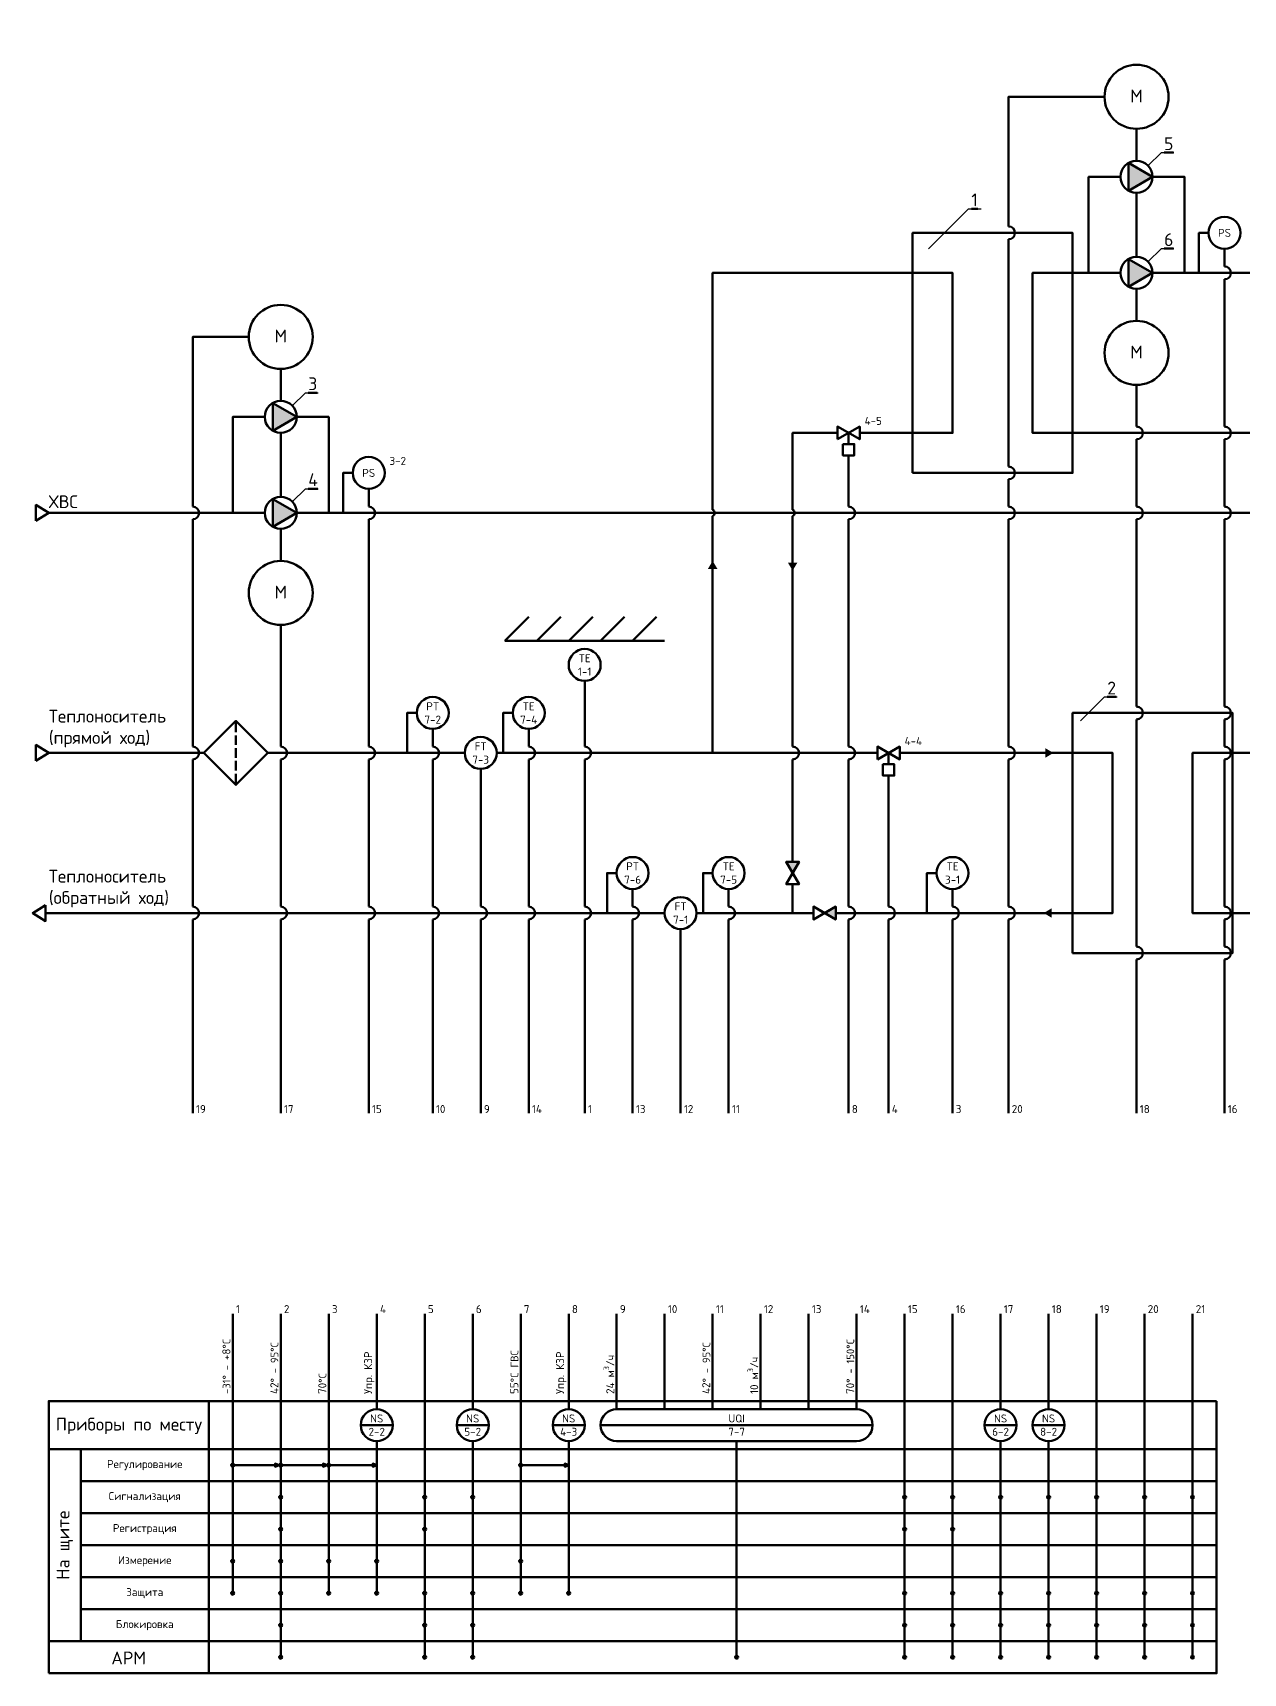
# Model space of a CAD drawing. Header units: millimetres. Extents: x -94276030 to 1204, y -525 to 4966020.
# Drawn here: x 433 to 811, y -525 to -12 of the extents above; entities that cross this region are included whole.
import ezdxf
from ezdxf import colors
from ezdxf.entities.mleader import LeaderData, LeaderLine
from ezdxf.math import Vec2, Vec3

# ---------------------------------------------------------------- set-up
doc = ezdxf.new("R2010")
doc.units = ezdxf.units.MM
doc.header["$LTSCALE"] = 15.177664
doc.linetypes.add('JIS_02_1.0', pattern=[2, 1, -1])
for name, color, linetype, lineweight in [('Main', 150, 'Continuous', 60), ('Size', 70, 'Continuous', 60), ('Text', 10, 'Continuous', 60)]:
    doc.layers.add(name, color=color, linetype=linetype, lineweight=lineweight)
pattern_1 = [(0, (25, 0), (0, 6.985), [5.08, -1.905]), (90, (25, 0), (-6.985, 4e-16), [5.08, -1.905])]

# ---------------------------------------------------------------- blocks, each defined once
blk = doc.blocks.new('_None')

msp = doc.modelspace()

# ---------------------------------------------------------------- hatches: boundary and pattern name
at = {"layer": 'Main', "true_color": 0x000000}
h = msp.add_hatch(color=18, dxfattribs=at)
h.dxf.hatch_style = 1
h.paths.add_polyline_path([(775, -61.83), (782.5, -57.5), (775, -53.17)])
h = msp.add_hatch(color=18, dxfattribs=at)
h.dxf.hatch_style = 1
h.paths.add_polyline_path([(775, -91.83), (782.5, -87.5), (775, -83.17)])
h = msp.add_hatch(color=18, dxfattribs=at)
h.dxf.hatch_style = 1
h.paths.add_polyline_path([(507.5, -136.83), (515, -132.5), (507.5, -128.17)])
h = msp.add_hatch(color=18, dxfattribs=at)
h.dxf.hatch_style = 1
h.paths.add_polyline_path([(507.5, -166.83), (515, -162.5), (507.5, -158.17)])
at = {"layer": 'Main', "true_color": 0x939598}
h = msp.add_hatch(color=252, dxfattribs=at)
h.dxf.hatch_style = 1
h.paths.add_polyline_path([(645, -177.5), (643.5, -180), (646.5, -180)])
h = msp.add_hatch(dxfattribs=at)
h.set_pattern_fill('ANGLE', color=252)
h.set_pattern_definition(pattern_1)
h.paths.add_polyline_path([(670, -177.5), (670, -180), (671.5, -180)])
h.paths.add_polyline_path([(670, -177.5), (668.5, -180), (670, -180)])
h = msp.add_hatch(dxfattribs=at)
h.set_pattern_fill('ANGLE', color=252)
h.set_pattern_definition(pattern_1)
h.paths.add_polyline_path([(670, -177.5), (670, -180), (671.5, -180)])
h.paths.add_polyline_path([(670, -177.5), (668.5, -180), (670, -180)])
h = msp.add_hatch(color=252, dxfattribs=at)
h.dxf.hatch_style = 1
h.paths.add_polyline_path([(670, -180.5), (671.5, -178), (668.5, -178)])
h = msp.add_hatch(color=252, dxfattribs=at)
h.dxf.hatch_style = 1
h.paths.add_polyline_path([(749, -236), (749, -239), (751.5, -237.5)])
at = {"layer": 'Main'}
h = msp.add_hatch(color=256, dxfattribs=at)
h.dxf.hatch_style = 1
h.paths.add_polyline_path([(680, -287.5), (683.5, -285.5), (683.5, -289.5)])
h.paths.add_polyline_path([(672, -271.5), (668, -271.5), (670, -275)])
at = {"layer": 'Main', "true_color": 0x939598}
h = msp.add_hatch(color=252, dxfattribs=at)
h.dxf.hatch_style = 1
h.paths.add_polyline_path([(751, -289), (751, -286), (748.5, -287.5)])
at = {"layer": 'Main', "true_color": 0x000000}
h = msp.add_hatch(color=18, dxfattribs=at)
h.dxf.hatch_style = 1
h.paths.add_polyline_path([(495.5, -460, 1), (494.5, -460, 1)])
h = msp.add_hatch(color=18, dxfattribs=at)
h.dxf.hatch_style = 1
h.paths.add_polyline_path([(509.5, -460), (508.25, -459.5), (508.25, -460.5)])
h = msp.add_hatch(color=18, dxfattribs=at)
h.dxf.hatch_style = 1
h.paths.add_polyline_path([(510.5, -460, 1), (509.5, -460, 1)])
h = msp.add_hatch(color=18, dxfattribs=at)
h.dxf.hatch_style = 1
h.paths.add_polyline_path([(524.5, -460), (523.25, -459.5), (523.25, -460.5)])
h = msp.add_hatch(color=18, dxfattribs=at)
h.dxf.hatch_style = 1
h.paths.add_polyline_path([(525.5, -460, 1), (524.5, -460, 1)])
h = msp.add_hatch(color=18, dxfattribs=at)
h.dxf.hatch_style = 1
h.paths.add_polyline_path([(540, -460), (538.75, -459.5), (538.75, -460.5)])
h = msp.add_hatch(color=18, dxfattribs=at)
h.dxf.hatch_style = 1
h.paths.add_polyline_path([(585.5, -460, 1), (584.5, -460, 1)])
h = msp.add_hatch(color=18, dxfattribs=at)
h.dxf.hatch_style = 1
h.paths.add_polyline_path([(600, -460), (598.75, -459.5), (598.75, -460.5)])
h = msp.add_hatch(color=18, dxfattribs=at)
h.dxf.hatch_style = 1
h.paths.add_polyline_path([(510.5, -470, 1), (509.5, -470, 1)])
h = msp.add_hatch(color=18, dxfattribs=at)
h.dxf.hatch_style = 1
h.paths.add_polyline_path([(555.5, -470, 1), (554.5, -470, 1)])
h = msp.add_hatch(color=18, dxfattribs=at)
h.dxf.hatch_style = 1
h.paths.add_polyline_path([(570.5, -470, 1), (569.5, -470, 1)])
h = msp.add_hatch(color=18, dxfattribs=at)
h.dxf.hatch_style = 1
h.paths.add_polyline_path([(705.5, -470, 1), (704.5, -470, 1)])
h = msp.add_hatch(color=18, dxfattribs=at)
h.dxf.hatch_style = 1
h.paths.add_polyline_path([(720.5, -470, 1), (719.5, -470, 1)])
h = msp.add_hatch(color=18, dxfattribs=at)
h.dxf.hatch_style = 1
h.paths.add_polyline_path([(735.5, -470, 1), (734.5, -470, 1)])
h = msp.add_hatch(color=18, dxfattribs=at)
h.dxf.hatch_style = 1
h.paths.add_polyline_path([(750.5, -470, 1), (749.5, -470, 1)])
h = msp.add_hatch(color=18, dxfattribs=at)
h.dxf.hatch_style = 1
h.paths.add_polyline_path([(765.5, -470, 1), (764.5, -470, 1)])
h = msp.add_hatch(color=18, dxfattribs=at)
h.dxf.hatch_style = 1
h.paths.add_polyline_path([(780.5, -470, 1), (779.5, -470, 1)])
h = msp.add_hatch(color=18, dxfattribs=at)
h.dxf.hatch_style = 1
h.paths.add_polyline_path([(795.5, -470, 1), (794.5, -470, 1)])
h = msp.add_hatch(color=18, dxfattribs=at)
h.dxf.hatch_style = 1
h.paths.add_polyline_path([(510.5, -480, 1), (509.5, -480, 1)])
h = msp.add_hatch(color=18, dxfattribs=at)
h.dxf.hatch_style = 1
h.paths.add_polyline_path([(555.5, -480, 1), (554.5, -480, 1)])
h = msp.add_hatch(color=18, dxfattribs=at)
h.dxf.hatch_style = 1
h.paths.add_polyline_path([(705.5, -480, 1), (704.5, -480, 1)])
h = msp.add_hatch(color=18, dxfattribs=at)
h.dxf.hatch_style = 1
h.paths.add_polyline_path([(720.5, -480, 1), (719.5, -480, 1)])
h = msp.add_hatch(color=18, dxfattribs=at)
h.dxf.hatch_style = 1
h.paths.add_polyline_path([(495.5, -490, 1), (494.5, -490, 1)])
h = msp.add_hatch(color=18, dxfattribs=at)
h.dxf.hatch_style = 1
h.paths.add_polyline_path([(510.5, -490, 1), (509.5, -490, 1)])
h = msp.add_hatch(color=18, dxfattribs=at)
h.dxf.hatch_style = 1
h.paths.add_polyline_path([(525.5, -490, 1), (524.5, -490, 1)])
h = msp.add_hatch(color=18, dxfattribs=at)
h.dxf.hatch_style = 1
h.paths.add_polyline_path([(540.5, -490, 1), (539.5, -490, 1)])
h = msp.add_hatch(color=18, dxfattribs=at)
h.dxf.hatch_style = 1
h.paths.add_polyline_path([(585.5, -490, 1), (584.5, -490, 1)])
h = msp.add_hatch(color=18, dxfattribs=at)
h.dxf.hatch_style = 1
h.paths.add_polyline_path([(495.5, -500, 1), (494.5, -500, 1)])
h = msp.add_hatch(color=18, dxfattribs=at)
h.dxf.hatch_style = 1
h.paths.add_polyline_path([(510.5, -500, 1), (509.5, -500, 1)])
h = msp.add_hatch(color=18, dxfattribs=at)
h.dxf.hatch_style = 1
h.paths.add_polyline_path([(525.5, -500, 1), (524.5, -500, 1)])
h = msp.add_hatch(color=18, dxfattribs=at)
h.dxf.hatch_style = 1
h.paths.add_polyline_path([(540.5, -500, 1), (539.5, -500, 1)])
h = msp.add_hatch(color=18, dxfattribs=at)
h.dxf.hatch_style = 1
h.paths.add_polyline_path([(555.5, -500, 1), (554.5, -500, 1)])
h = msp.add_hatch(color=18, dxfattribs=at)
h.dxf.hatch_style = 1
h.paths.add_polyline_path([(570.5, -500, 1), (569.5, -500, 1)])
h = msp.add_hatch(color=18, dxfattribs=at)
h.dxf.hatch_style = 1
h.paths.add_polyline_path([(585.5, -500, 1), (584.5, -500, 1)])
h = msp.add_hatch(color=18, dxfattribs=at)
h.dxf.hatch_style = 1
h.paths.add_polyline_path([(600.5, -500, 1), (599.5, -500, 1)])
h = msp.add_hatch(color=18, dxfattribs=at)
h.dxf.hatch_style = 1
h.paths.add_polyline_path([(705.5, -500, 1), (704.5, -500, 1)])
h = msp.add_hatch(color=18, dxfattribs=at)
h.dxf.hatch_style = 1
h.paths.add_polyline_path([(720.5, -500, 1), (719.5, -500, 1)])
h = msp.add_hatch(color=18, dxfattribs=at)
h.dxf.hatch_style = 1
h.paths.add_polyline_path([(735.5, -500, 1), (734.5, -500, 1)])
h = msp.add_hatch(color=18, dxfattribs=at)
h.dxf.hatch_style = 1
h.paths.add_polyline_path([(750.5, -500, 1), (749.5, -500, 1)])
h = msp.add_hatch(color=18, dxfattribs=at)
h.dxf.hatch_style = 1
h.paths.add_polyline_path([(765.5, -500, 1), (764.5, -500, 1)])
h = msp.add_hatch(color=18, dxfattribs=at)
h.dxf.hatch_style = 1
h.paths.add_polyline_path([(780.5, -500, 1), (779.5, -500, 1)])
h = msp.add_hatch(color=18, dxfattribs=at)
h.dxf.hatch_style = 1
h.paths.add_polyline_path([(795.5, -500, 1), (794.5, -500, 1)])
h = msp.add_hatch(color=18, dxfattribs=at)
h.dxf.hatch_style = 1
h.paths.add_polyline_path([(510.5, -510, 1), (509.5, -510, 1)])
h = msp.add_hatch(color=18, dxfattribs=at)
h.dxf.hatch_style = 1
h.paths.add_polyline_path([(555.5, -510, 1), (554.5, -510, 1)])
h = msp.add_hatch(color=18, dxfattribs=at)
h.dxf.hatch_style = 1
h.paths.add_polyline_path([(570.5, -510, 1), (569.5, -510, 1)])
h = msp.add_hatch(color=18, dxfattribs=at)
h.dxf.hatch_style = 1
h.paths.add_polyline_path([(705.5, -510, 1), (704.5, -510, 1)])
h = msp.add_hatch(color=18, dxfattribs=at)
h.dxf.hatch_style = 1
h.paths.add_polyline_path([(720.5, -510, 1), (719.5, -510, 1)])
h = msp.add_hatch(color=18, dxfattribs=at)
h.dxf.hatch_style = 1
h.paths.add_polyline_path([(735.5, -510, 1), (734.5, -510, 1)])
h = msp.add_hatch(color=18, dxfattribs=at)
h.dxf.hatch_style = 1
h.paths.add_polyline_path([(750.5, -510, 1), (749.5, -510, 1)])
h = msp.add_hatch(color=18, dxfattribs=at)
h.dxf.hatch_style = 1
h.paths.add_polyline_path([(765.5, -510, 1), (764.5, -510, 1)])
h = msp.add_hatch(color=18, dxfattribs=at)
h.dxf.hatch_style = 1
h.paths.add_polyline_path([(780.5, -510, 1), (779.5, -510, 1)])
h = msp.add_hatch(color=18, dxfattribs=at)
h.dxf.hatch_style = 1
h.paths.add_polyline_path([(795.5, -510, 1), (794.5, -510, 1)])
h = msp.add_hatch(color=18, dxfattribs=at)
h.dxf.hatch_style = 1
h.paths.add_polyline_path([(510.5, -520, 1), (509.5, -520, 1)])
h = msp.add_hatch(color=18, dxfattribs=at)
h.dxf.hatch_style = 1
h.paths.add_polyline_path([(555.5, -520, 1), (554.5, -520, 1)])
h = msp.add_hatch(color=18, dxfattribs=at)
h.dxf.hatch_style = 1
h.paths.add_polyline_path([(570.5, -520, 1), (569.5, -520, 1)])
h = msp.add_hatch(color=18, dxfattribs=at)
h.dxf.hatch_style = 1
h.paths.add_polyline_path([(653, -520, 1), (652, -520, 1)])
h = msp.add_hatch(color=18, dxfattribs=at)
h.dxf.hatch_style = 1
h.paths.add_polyline_path([(705.5, -520, 1), (704.5, -520, 1)])
h = msp.add_hatch(color=18, dxfattribs=at)
h.dxf.hatch_style = 1
h.paths.add_polyline_path([(720.5, -520, 1), (719.5, -520, 1)])
h = msp.add_hatch(color=18, dxfattribs=at)
h.dxf.hatch_style = 1
h.paths.add_polyline_path([(735.5, -520, 1), (734.5, -520, 1)])
h = msp.add_hatch(color=18, dxfattribs=at)
h.dxf.hatch_style = 1
h.paths.add_polyline_path([(750.5, -520, 1), (749.5, -520, 1)])
h = msp.add_hatch(color=18, dxfattribs=at)
h.dxf.hatch_style = 1
h.paths.add_polyline_path([(765.5, -520, 1), (764.5, -520, 1)])
h = msp.add_hatch(color=18, dxfattribs=at)
h.dxf.hatch_style = 1
h.paths.add_polyline_path([(780.5, -520, 1), (779.5, -520, 1)])
h = msp.add_hatch(color=18, dxfattribs=at)
h.dxf.hatch_style = 1
h.paths.add_polyline_path([(795.5, -520, 1), (794.5, -520, 1)])

# ---------------------------------------------------------------- linework, layer by layer
at = {"layer": 'Main'}
for p, q in [((777.5, -42.5), (777.5, -52.5)), ((777.5, -82.5), (777.5, -62.51)), ((810, -87.5), (782.5, -87.5)), ((777.5, -92.5), (777.5, -102.5)), ((510, -117.5), (510, -127.5)), ((510, -157.5), (510, -137.51)), ((542.5, -162.5), (515, -162.5)), ((1025, -162.5), (542.5, -162.5)), ((510, -167.5), (510, -177.5)), ((580, -202.5), (587.5, -195)), ((590, -202.5), (597.5, -195)), ((600, -202.5), (607.5, -195)), ((610, -202.5), (617.5, -195)), ((620, -202.5), (627.5, -195)), ((580, -202.5), (630, -202.5)), ((496, -231), (496, -227.5)), ((645, -237.5), (696.5, -237.5)), ((670, -239.5), (670, -271.5)), ((496, -244), (496, -247.5)), ((670, -278.5), (670, -287.5)), ((676.5, -287.5), (655, -287.5)), ((495, -412.75), (495, -459.5)), ((510, -452.5), (510, -412.75)), ((525, -412.75), (525, -500)), ((525, -412.75), (525, -500)), ((540, -412.75), (540, -442.5)), ((555, -412.75), (555, -460.5)), ((570, -412.75), (570, -442.5)), ((585, -412.75), (585, -460.5)), ((600, -412.75), (600, -442.5)), ((615, -412.75), (615, -442.5)), ((630, -412.75), (630, -442.5)), ((645, -412.75), (645, -442.5)), ((660, -412.75), (660, -442.5)), ((675, -412.75), (675, -442.5)), ((690, -412.75), (690, -442.5)), ((705, -412.75), (705, -460.5)), ((720, -412.75), (720, -460.5)), ((735, -412.75), (735, -442.5)), ((750, -412.75), (750, -442.5)), ((765, -412.75), (765, -460.5)), ((780, -412.75), (780, -460.5)), ((795, -412.75), (795, -460.5)), ((487.5, -440), (802.5, -440)), ((615, -442.5), (690, -442.5)), ((535, -447.5), (545, -447.5)), ((565, -447.5), (575, -447.5)), ((595, -447.5), (605, -447.5)), ((610, -447.5), (695, -447.5)), ((730, -447.5), (740, -447.5)), ((745, -447.5), (755, -447.5)), ((437.5, -455), (447.5, -455)), ((447.5, -455), (447.5, -515)), ((487.5, -455), (802.5, -455)), ((510, -452.5), (510, -520)), ((540, -452.5), (540, -500)), ((570, -452.5), (570, -460.5)), ((600, -452.5), (600, -460.5)), ((690, -452.5), (615, -452.5)), ((652.5, -452.5), (652.5, -520)), ((735, -452.5), (735, -460.5)), ((750, -452.5), (750, -460.5)), ((495, -460.5), (495, -499.5)), ((495.5, -460), (539, -460)), ((555, -460.5), (555, -520)), ((570, -460.5), (570, -520)), ((585, -460.5), (585, -499.5)), ((585.5, -460), (599, -460)), ((600, -460.5), (600, -499.5)), ((705, -460.5), (705, -520)), ((720, -460.5), (720, -520)), ((735, -460.5), (735, -520)), ((750, -460.5), (750, -520)), ((765, -460.5), (765, -520)), ((780, -460.5), (780, -520)), ((795, -460.5), (795, -520)), ((487.5, -465), (802.5, -465)), ((487.5, -475), (802.5, -475)), ((487.5, -485), (802.5, -485)), ((487.5, -495), (802.5, -495)), ((487.5, -505), (802.5, -505)), ((447.5, -515), (437.5, -515))]:
    msp.add_line(p, q, dxfattribs=at)
at = {"layer": 'Main', "color": 3}
for p, q in [((805, -80), (805, -85.5)), ((537.5, -155), (537.5, -160.5)), ((557.5, -230), (557.5, -235.5)), ((587.5, -230), (587.5, -235.5)), ((620, -280), (620, -285.5)), ((650, -280), (650, -285.5)), ((720, -280), (720, -285.5))]:
    msp.add_line(p, q, dxfattribs=at)
at = {"layer": 'Main', "linetype": 'JIS_02_1.0'}
for p, q in [((496, -232), (496, -235)), ((496, -236), (496, -239)), ((496, -240), (496, -243))]:
    msp.add_line(p, q, dxfattribs=at)
at = {"layer": 'Main'}
for points in [[(772.5, -87.5), (745, -87.5), (745, -137.5), (1000, -137.5), (1000, -12.5), (950, -12.5), (950, -87.5), (887.5, -87.5)], [(782.5, -57.5), (775, -53.17), (775, -61.83), (782.5, -57.5)], [(762.5, -87.5), (762.5, -57.5), (772.5, -57.5)], [(782.5, -57.5), (792.5, -57.5), (792.5, -87.5)], [(800, -75), (797, -75), (797, -87.5)], [(782.5, -87.5), (775, -83.17), (775, -91.83), (782.5, -87.5)], [(645, -161.5), (645, -87.5), (720, -87.5), (720, -137.5), (691, -137.5)], [(810, -87.5), (887.5, -87.5)], [(495, -162.5), (495, -132.5), (505, -132.5)], [(515, -132.5), (507.5, -128.17), (507.5, -136.83), (515, -132.5)], [(515, -132.5), (525, -132.5), (525, -162.5)], [(684, -137.5), (670, -137.5), (670, -161.5)], [(684, -139.5), (684, -135.5), (691, -139.5), (691, -135.5), (684, -139.5)], [(687.5, -137.5), (687.5, -141)], [(532.5, -150), (529.5, -150), (529.5, -162.5)], [(822.5, -237.5), (795, -237.5), (795, -287.5), (1125, -287.5), (1125, -150)], [(515, -162.5), (507.5, -158.17), (507.5, -166.83), (515, -162.5)], [(433.5, -165), (433.5, -160), (437.5, -162.5), (433.5, -165)], [(437.5, -162.5), (505, -162.5)], [(592.5, -237.5), (645, -237.5), (645, -163.5)], [(670, -163.5), (670, -235.5)], [(552.5, -225), (549.5, -225), (549.5, -237.5)], [(582.5, -225), (579.5, -225), (579.5, -237.5)], [(486, -237.5), (496, -227.5), (506, -237.5), (496, -247.5), (486, -237.5)], [(433.5, -240), (433.5, -235), (437.5, -237.5), (433.5, -240)], [(696.5, -239.5), (696.5, -235.5), (703.5, -239.5), (703.5, -235.5), (696.5, -239.5)], [(437.5, -237.5), (486, -237.5)], [(506, -237.5), (562.5, -237.5)], [(562.5, -237.5), (567.5, -237.5)], [(577.5, -237.5), (592.5, -237.5)], [(700, -237.5), (700, -241)], [(703.5, -237.5), (770, -237.5), (770, -287.5), (715, -287.5)], [(668, -271.5), (672, -271.5), (668, -278.5), (672, -278.5), (668, -271.5)], [(670, -275), (672, -271.5), (668, -271.5), (670, -275)], [(615, -275), (612, -275), (612, -287.5)], [(645, -275), (642, -275), (642, -287.5)], [(715, -275), (712, -275), (712, -287.5)], [(436.5, -285), (436.5, -290), (432.5, -287.5), (436.5, -285)], [(676.5, -289.5), (676.5, -285.5), (683.5, -289.5), (683.5, -285.5), (676.5, -289.5)], [(680, -287.5), (676.5, -285.5), (676.5, -289.5), (680, -287.5)], [(680, -287.5), (683.5, -285.5), (683.5, -289.5), (680, -287.5)], [(625, -287.5), (436.5, -287.5)], [(630, -287.5), (625, -287.5)], [(655, -287.5), (640, -287.5)], [(715, -287.5), (683.5, -287.5)], [(437.5, -455), (437.5, -440), (487.5, -440), (487.5, -455), (437.5, -455)], [(487.5, -525), (802.5, -525), (802.5, -440)], [(437.5, -525), (437.5, -455)], [(487.5, -455), (487.5, -525), (437.5, -525)], [(509.5, -460), (508.25, -459.5), (508.25, -460.5), (509.5, -460)], [(524.5, -460), (523.25, -459.5), (523.25, -460.5), (524.5, -460)], [(540, -460), (538.75, -459.5), (538.75, -460.5), (540, -460)], [(600, -460), (598.75, -459.5), (598.75, -460.5), (600, -460)], [(487.5, -525), (487.5, -515), (447.5, -515), (447.5, -505), (487.5, -505), (487.5, -495), (447.5, -495), (447.5, -485), (487.5, -485), (487.5, -475), (447.5, -475), (447.5, -465), (487.5, -465)], [(487.5, -515), (802.5, -515)]]:
    msp.add_lwpolyline(points, dxfattribs=at)
for points in [[(707.5, -150), (757.5, -150), (757.5, -75), (707.5, -75)], [(685.73, -141), (689.27, -141), (689.27, -144.54), (685.73, -144.54)], [(757.5, -300), (807.5, -300), (807.5, -225), (757.5, -225)], [(698.23, -241), (701.77, -241), (701.77, -244.54), (698.23, -244.54)]]:
    msp.add_lwpolyline(points, close=True, dxfattribs=at)
for centre, radius in [((777.5, -32.5), 10), ((777.5, -57.5), 5), ((805, -75), 5), ((777.5, -87.5), 5), ((510, -107.5), 10), ((777.5, -112.5), 10), ((777.5, -112.5), 10), ((510, -132.5), 5), ((537.5, -150), 5), ((510, -162.5), 5), ((510, -187.5), 10), ((605, -210), 5), ((557.5, -225), 5), ((587.5, -225), 5), ((572.5, -237.5), 5), ((620, -275), 5), ((650, -275), 5), ((720, -275), 5), ((635, -287.5), 5), ((540, -447.5), 5), ((570, -447.5), 5), ((600, -447.5), 5), ((735, -447.5), 5), ((750, -447.5), 5), ((495, -460), 0.5), ((510, -460), 0.5), ((525, -460), 0.5), ((585, -460), 0.5), ((510, -470), 0.5), ((555, -470), 0.5), ((570, -470), 0.5), ((705, -470), 0.5), ((720, -470), 0.5), ((735, -470), 0.5), ((750, -470), 0.5), ((765, -470), 0.5), ((780, -470), 0.5), ((795, -470), 0.5), ((510, -480), 0.5), ((555, -480), 0.5), ((705, -480), 0.5), ((720, -480), 0.5), ((495, -490), 0.5), ((510, -490), 0.5), ((525, -490), 0.5), ((540, -490), 0.5), ((585, -490), 0.5), ((495, -500), 0.5), ((510, -500), 0.5), ((525, -500), 0.5), ((540, -500), 0.5), ((555, -500), 0.5), ((570, -500), 0.5), ((585, -500), 0.5), ((600, -500), 0.5), ((705, -500), 0.5), ((720, -500), 0.5), ((735, -500), 0.5), ((750, -500), 0.5), ((765, -500), 0.5), ((780, -500), 0.5), ((795, -500), 0.5), ((510, -510), 0.5), ((555, -510), 0.5), ((570, -510), 0.5), ((705, -510), 0.5), ((720, -510), 0.5), ((735, -510), 0.5), ((750, -510), 0.5), ((765, -510), 0.5), ((780, -510), 0.5), ((795, -510), 0.5), ((510, -520), 0.5), ((555, -520), 0.5), ((570, -520), 0.5), ((652.5, -520), 0.5), ((705, -520), 0.5), ((720, -520), 0.5), ((735, -520), 0.5), ((750, -520), 0.5), ((765, -520), 0.5), ((780, -520), 0.5), ((795, -520), 0.5)]:
    msp.add_circle(centre, radius, dxfattribs=at)
at = {"layer": 'Main', "color": 3}
for centre in [(737.5, -75), (805, -87.5), (777.5, -137.5), (805, -137.5), (737.5, -150), (482.5, -162.5), (537.5, -162.5), (687.5, -162.5), (737.5, -162.5), (777.5, -162.5), (805, -162.5), (777.5, -225), (805, -225), (482.5, -237.5), (510, -237.5), (537.5, -237.5), (557.5, -237.5), (587.5, -237.5), (605, -237.5), (687.5, -237.5), (737.5, -237.5), (805, -237.5), (482.5, -287.5), (510, -287.5), (537.5, -287.5), (557.5, -287.5), (572.5, -287.5), (587.5, -287.5), (605, -287.5), (620, -287.5), (650, -287.5), (687.5, -287.5), (700, -287.5), (720, -287.5), (737.5, -287.5), (805, -287.5), (777.5, -300), (805, -300)]:
    msp.add_arc(centre, 2, 270, 90, dxfattribs=at)
at = {"layer": 'Main'}
for centre, radius, start, end in [((644.5, -162.5), 1.12, 296.5651, 63.4349), ((669.5, -162.5), 1.12, 296.5651, 63.4349), ((670, -237.5), 2, 270, 90), ((615, -447.5), 5, 90, 270), ((690, -447.5), 5, 270, 90)]:
    msp.add_arc(centre, radius, start, end, dxfattribs=at)
at = {"layer": 'Size'}
for p, q in [((805, -89.5), (805, -135.5)), ((777.5, -122.5), (777.5, -135.5)), ((777.5, -139.5), (777.5, -160.5)), ((805, -139.5), (805, -160.5)), ((687.5, -144.5), (687.5, -160.5)), ((537.5, -164.5), (537.5, -235.5)), ((687.5, -164.5), (687.5, -235.5)), ((777.5, -164.5), (777.5, -223)), ((805, -164.5), (805, -223)), ((510, -197.5), (510, -235.5)), ((605, -215), (605, -235.5)), ((777.5, -227), (777.5, -298)), ((805, -227), (805, -235.5)), ((510, -239.5), (510, -285.5)), ((537.5, -239.5), (537.5, -285.5)), ((557.5, -239.5), (557.5, -285.5)), ((587.5, -239.5), (587.5, -285.5)), ((605, -239.5), (605, -285.5)), ((687.5, -239.5), (687.5, -285.5)), ((805, -239.5), (805, -285.5)), ((572.5, -242.5), (572.5, -285.5)), ((700, -244.5), (700, -285.5)), ((510, -289.5), (510, -350)), ((537.5, -289.5), (537.5, -350)), ((557.5, -289.5), (557.5, -350)), ((572.5, -289.5), (572.5, -350)), ((587.5, -289.5), (587.5, -350)), ((605, -289.5), (605, -350)), ((620, -289.5), (620, -350)), ((650, -289.5), (650, -350)), ((687.5, -289.5), (687.5, -350)), ((700, -289.5), (700, -350)), ((720, -289.5), (720, -350)), ((805, -289.5), (805, -298)), ((635, -292.5), (635, -350)), ((777.5, -302), (777.5, -350)), ((805, -302), (805, -350))]:
    msp.add_line(p, q, dxfattribs=at)
for points in [[(767.5, -32.5), (737.5, -32.5), (737.5, -73)], [(737.5, -77), (737.5, -148)], [(500, -107.5), (482.5, -107.5), (482.5, -160.5)], [(737.5, -152), (737.5, -160.5)], [(482.5, -164.5), (482.5, -235.5)], [(737.5, -164.5), (737.5, -235.5)], [(482.5, -239.5), (482.5, -285.5)], [(737.5, -239.5), (737.5, -285.5)], [(482.5, -289.5), (482.5, -350)], [(737.5, -289.5), (737.5, -350)]]:
    msp.add_lwpolyline(points, dxfattribs=at)

# ---------------------------------------------------------------- texts
at = {"layer": 'Text'}
for s, width, heights, insert, char_height, attachment_point in [('{\\fISOCPEUR|b0|i0|c204|p34;М}', 7.5, [0], (777.5, -32.25), 4, 5), ('{\\fISOCPEUR|b0|i0|c0|p34;PS}', 7.375, [7.58], (805, -75), 2.5, 5), ('{\\fISOCPEUR|b0|i0|c204|p34;М}', 7.5, [0], (510, -107.25), 4, 5), ('{\\fISOCPEUR|b0|i0|c204|p34;М}', 7.5, [0], (777.5, -112.25), 4, 5), ('{\\fISOCPEUR|b0|i0|c204|p34;4-5}', 8.5, [0], (692.5, -132.5), 2.5, 1), ('{\\fISOCPEUR|b0|i0|c0|p34;3-2}', 8.5, [0], (544, -145), 2.5, 1), ('{\\fISOCPEUR|b0|i0|c0|p34;PS}', 7.375, [7.58], (537.5, -150), 2.5, 5), ('{\\fISOCPEUR|b0|i0|c204|p34;ХВС}', 32.5, [0], (437.5, -157), 4, 1), ('{\\fISOCPEUR|b0|i0|c204|p34;М}', 7.5, [0], (510, -187.25), 4, 5), ('{\\fISOCPEUR|b0|i0|c0|p34;TE\\P1-1}', 7.375, [7.58], (605, -210), 2.5, 5), ('{\\fISOCPEUR|b0|i0|c204|p34;Теплоноситель\\P(прямой ход)}', 32.5, [0], (437.5, -224), 4, 1), ('{\\fISOCPEUR|b0|i0|c0|p34;PT\\P7-2}', 7.375, [7.58], (557.5, -225), 2.5, 5), ('{\\fISOCPEUR|b0|i0|c0|p34;TE\\P7-4}', 7.375, [7.58], (587.5, -225), 2.5, 5), ('{\\fISOCPEUR|b0|i0|c0|p34;FT\\P7-3}', 7.375, [7.58], (572.5, -237.5), 2.5, 5), ('{\\fISOCPEUR|b0|i0|c204|p34;4-4}', 8.5, [0], (705, -232.5), 2.5, 1), ('{\\fISOCPEUR|b0|i0|c204|p34;Теплоноситель\\P(обратный ход)}', 39.25, [0], (437.5, -274), 4, 1), ('{\\fISOCPEUR|b0|i0|c0|p34;PT\\P7-6}', 7.375, [7.58], (620, -275), 2.5, 5), ('{\\fISOCPEUR|b0|i0|c0|p34;TE\\P7-5}', 7.375, [7.58], (650, -275), 2.5, 5), ('{\\fISOCPEUR|b0|i0|c0|p34;TE\\P3-1}', 7.375, [7.58], (720, -275), 2.5, 5), ('{\\fISOCPEUR|b0|i0|c0|p34;FT\\P7-1}', 7.375, [7.58], (635, -287.5), 2.5, 5), ('{\\fISOCPEUR|b0|i0|c204|p34;19}', 4, [0], (483.5, -347.5), 2.5, 1), ('{\\fISOCPEUR|b0|i0|c204|p34;17}', 4, [0], (511, -347.5), 2.5, 1), ('{\\fISOCPEUR|b0|i0|c204|p34;15}', 4, [0], (538.5, -347.5), 2.5, 1), ('{\\fISOCPEUR|b0|i0|c204|p34;10}', 4, [0], (558.5, -347.5), 2.5, 1), ('{\\fISOCPEUR|b0|i0|c204|p34;9}', 4, [0], (573.5, -347.5), 2.5, 1), ('{\\fISOCPEUR|b0|i0|c204|p34;14}', 4, [0], (588.5, -347.5), 2.5, 1), ('{\\fISOCPEUR|b0|i0|c204|p34;1}', 4, [0], (606, -347.5), 2.5, 1), ('{\\fISOCPEUR|b0|i0|c204|p34;13}', 4, [0], (621, -347.5), 2.5, 1), ('{\\fISOCPEUR|b0|i0|c204|p34;12}', 4, [0], (636, -347.5), 2.5, 1), ('{\\fISOCPEUR|b0|i0|c204|p34;11}', 4, [0], (651, -347.5), 2.5, 1), ('{\\fISOCPEUR|b0|i0|c204|p34;8}', 4, [0], (688.5, -347.5), 2.5, 1), ('{\\fISOCPEUR|b0|i0|c204|p34;4}', 4, [0], (701, -347.5), 2.5, 1), ('{\\fISOCPEUR|b0|i0|c204|p34;3}', 4, [0], (721, -347.5), 2.5, 1), ('{\\fISOCPEUR|b0|i0|c204|p34;20}', 4, [0], (738.5, -347.5), 2.5, 1), ('{\\fISOCPEUR|b0|i0|c204|p34;18}', 4, [0], (778.5, -347.5), 2.5, 1), ('{\\fISOCPEUR|b0|i0|c204|p34;16}', 4, [0], (806, -347.5), 2.5, 1), ('{\\fISOCPEUR|b0|i0|c204|p34;1}', 4, [0], (496, -410), 2.5, 1), ('{\\fISOCPEUR|b0|i0|c204|p34;2}', 4, [0], (511, -410), 2.5, 1), ('{\\fISOCPEUR|b0|i0|c204|p34;3}', 4, [0], (526, -410), 2.5, 1), ('{\\fISOCPEUR|b0|i0|c204|p34;4}', 4, [0], (541, -410), 2.5, 1), ('{\\fISOCPEUR|b0|i0|c204|p34;5}', 4, [0], (556, -410), 2.5, 1), ('{\\fISOCPEUR|b0|i0|c204|p34;6}', 4, [0], (571, -410), 2.5, 1), ('{\\fISOCPEUR|b0|i0|c204|p34;7}', 4, [0], (586, -410), 2.5, 1), ('{\\fISOCPEUR|b0|i0|c204|p34;8}', 4, [0], (601, -410), 2.5, 1), ('{\\fISOCPEUR|b0|i0|c204|p34;9}', 4, [0], (616, -410), 2.5, 1), ('{\\fISOCPEUR|b0|i0|c204|p34;10}', 4, [0], (631, -410), 2.5, 1), ('{\\fISOCPEUR|b0|i0|c204|p34;11}', 4, [0], (646, -410), 2.5, 1), ('{\\fISOCPEUR|b0|i0|c204|p34;12}', 4, [0], (661, -410), 2.5, 1), ('{\\fISOCPEUR|b0|i0|c204|p34;13}', 4, [0], (676, -410), 2.5, 1), ('{\\fISOCPEUR|b0|i0|c204|p34;14}', 4, [0], (691, -410), 2.5, 1), ('{\\fISOCPEUR|b0|i0|c204|p34;15}', 4, [0], (706, -410), 2.5, 1), ('{\\fISOCPEUR|b0|i0|c204|p34;16}', 4, [0], (721, -410), 2.5, 1), ('{\\fISOCPEUR|b0|i0|c204|p34;17}', 4, [0], (736, -410), 2.5, 1), ('{\\fISOCPEUR|b0|i0|c204|p34;18}', 4, [0], (751, -410), 2.5, 1), ('{\\fISOCPEUR|b0|i0|c204|p34;19}', 4, [0], (766, -410), 2.5, 1), ('{\\fISOCPEUR|b0|i0|c204|p34;20}', 4, [0], (781, -410), 2.5, 1), ('{\\fISOCPEUR|b0|i0|c204|p34;21}', 4, [0], (796, -410), 2.5, 1), ('\\pxqc;{\\fISOCPEUR|b0|i0|c204|p34;Приборы по месту}', 50, [15], (462.5, -447.75), 4, 5), ('{\\fISOCPEUR|b0|i0|c0|p34;NS\\P2-2}', 7.375, [7.58], (540, -447.5), 2.5, 5), ('{\\fISOCPEUR|b0|i0|c0|p34;NS\\P\\fISOCPEUR|b0|i0|c204|p34;5\\fISOCPEUR|b0|i0|c0|p34;-2}', 7.375, [7.58], (570, -447.5), 2.5, 5), ('{\\fISOCPEUR|b0|i0|c0|p34;NS\\P\\fISOCPEUR|b0|i0|c204|p34;4\\fISOCPEUR|b0|i0|c0|p34;-\\fISOCPEUR|b0|i0|c204|p34;3}', 7.375, [7.58], (600, -447.5), 2.5, 5), ('{\\fISOCPEUR|b0|i0|c0|p34;UQI\\P7-7}', 7.375, [7.58], (652.5, -447.5), 2.5, 5), ('{\\fISOCPEUR|b0|i0|c0|p34;NS\\P\\fISOCPEUR|b0|i0|c204|p34;6-2}', 7.375, [7.58], (735, -447.5), 2.5, 5), ('{\\fISOCPEUR|b0|i0|c0|p34;NS\\P\\fISOCPEUR|b0|i0|c204|p34;8-2}', 7.375, [7.58], (750, -447.5), 2.5, 5), ('\\pxqc;{\\fISOCPEUR|b0|i0|c204|p34;Регулирование}', 39.769, [9.87], (467.5, -460), 2.5, 5), ('\\pxqc;{\\fISOCPEUR|b0|i0|c204|p34;Сигнализация}', 39.769, [9.87], (467.5, -470), 2.5, 5), ('\\pxqc;{\\fISOCPEUR|b0|i0|c204|p34;Регистрация}', 39.769, [9.87], (467.5, -480), 2.5, 5), ('\\pxqc;{\\fISOCPEUR|b0|i0|c204|p34;Измерение}', 39.769, [9.87], (467.5, -490), 2.5, 5), ('\\pxqc;{\\fISOCPEUR|b0|i0|c204|p34;Защита}', 39.769, [9.87], (467.5, -500), 2.5, 5), ('\\pxqc;{\\fISOCPEUR|b0|i0|c204|p34;Блокировка}', 39.769, [9.87], (467.5, -510), 2.5, 5), ('\\pxqc;{\\fISOCPEUR|b0|i0|c204|p34;АРМ}', 50, [8.87], (462.46, -520.25), 4, 5)]:
    msp.add_mtext_dynamic_manual_height_columns(s, width=width, gutter_width=12.5, heights=heights, dxfattribs=dict(at, insert=insert, char_height=char_height, attachment_point=attachment_point))
at = {"layer": 'Text', "rotation": 90}
for s, width, heights, insert, char_height, attachment_point in [('\\pxql;{\\fISOCPEUR|b0|i0|c0|p34;\\H0.95833x;-31° - \\H1.04348x;+8\\H0.95833x;°C}', 25.3125, [3], (494.25, -412.44), 2.5, 9), ('\\pxql;{\\fISOCPEUR|b0|i0|c204|p34;42\\fISOCPEUR|b0|i0|c0|p34;\\H0.95833x;° - \\fISOCPEUR|b0|i0|c204|p34;95\\fISOCPEUR|b0|i0|c0|p34;°C}', 25.3125, [3], (509.25, -412.44), 2.5, 9), ('\\pxql;{\\fISOCPEUR|b0|i0|c204|p34;Упр. КЗР}', 25.3125, [3], (539.25, -412.44), 2.5, 9), ('\\pxql;{\\fISOCPEUR|b0|i0|c204|p34;55\\fISOCPEUR|b0|i0|c0|p34;\\H0.95833x;°C\\fISOCPEUR|b0|i0|c204|p34; ГВС}', 25.3125, [3], (584.25, -412.44), 2.5, 9), ('\\pxql;{\\fISOCPEUR|b0|i0|c204|p34;Упр. КЗР}', 25.3125, [3], (599.25, -412.44), 2.5, 9), ('\\pxql;{\\fISOCPEUR|b0|i0|c204|p34;42\\fISOCPEUR|b0|i0|c0|p34;\\H0.95833x;° - \\fISOCPEUR|b0|i0|c204|p34;95\\fISOCPEUR|b0|i0|c0|p34;°C}', 25.3125, [3], (644.25, -412.44), 2.5, 9), ('\\pxql;{\\fISOCPEUR|b0|i0|c204|p34;70\\fISOCPEUR|b0|i0|c0|p34;\\H0.95833x;° - \\fISOCPEUR|b0|i0|c204|p34;150\\fISOCPEUR|b0|i0|c0|p34;°C}', 25.3125, [3], (689.25, -412.44), 2.5, 9), ('\\A1;\\pxql;{\\fISOCPEUR|b0|i0|c204|p34;24 м\\fISOCPEUR|b0|i0|c0|p34;\\H0.7x;\\S3^ ;\\H1.42857x;/\\fISOCPEUR|b0|i0|c204|p34;ч}', 25.3125, [3], (614.25, -412.44), 2.5, 9), ('\\A1;\\pxql;{\\fISOCPEUR|b0|i0|c204|p34;10 м\\fISOCPEUR|b0|i0|c0|p34;\\H0.7x;\\S3^ ;\\H1.42857x;/\\fISOCPEUR|b0|i0|c204|p34;ч}', 25.3125, [3], (659.25, -412.44), 2.5, 9), ('\\pxql;{\\fISOCPEUR|b0|i0|c204|p34;70\\fISOCPEUR|b0|i0|c0|p34;\\H0.95833x;°C}', 25.3125, [3], (524.25, -412.44), 2.5, 9), ('\\pxqc;{\\fISOCPEUR|b0|i0|c204|p34;На щите}', 59.5, [10], (442.5, -485), 4, 5)]:
    msp.add_mtext_dynamic_manual_height_columns(s, width=width, gutter_width=12.5, heights=heights, dxfattribs=dict(at, insert=insert, char_height=char_height, attachment_point=attachment_point))

# ---------------------------------------------------------------- leaders
at = {"layer": 'Text'}
ml = msp.add_multileader_mtext('Standard', dxfattribs=at)
ml.set_content('\\L{\\fISOCPEUR|b0|i0|c204|p34;\\L5}', color=256)
ml.set_leader_properties(color=256, linetype='ByLayer')
ml.set_arrow_properties(name='NONE')
ml.build(insert=Vec2(0, 0))
ml.multileader.update_dxf_attribs({"text_left_attachment_type": 8, "text_right_attachment_type": 0, "dogleg_length": 0.36, "arrow_head_size": 0.18})
ctx = ml.context
ctx.base_point, ctx.arrow_head_size, ctx.landing_gap_size, ctx.plane_origin = Vec3(785.61, -49.94), 0.18, 0.5, Vec3(778.13, -52.55)
ctx.left_attachment, ctx.right_attachment = 8, 0
notes = []
notes.append((ctx, [(0, (1, 1, 0), (785.25, -49.94), (1, 0), 0.36, [(0, [(781.08, -54.01)], 0, [])])]))
ctx.mtext.insert, ctx.mtext.flow_direction = Vec3(786.11, -45.14), 5
ml = msp.add_multileader_mtext('Standard', dxfattribs=at)
ml.set_content('\\L{\\fISOCPEUR|b0|i0|c204|p34;\\L1}', color=256)
ml.set_leader_properties(color=256, linetype='ByLayer')
ml.set_arrow_properties(name='NONE')
ml.build(insert=Vec2(0, 0))
ml.multileader.update_dxf_attribs({"text_left_attachment_type": 8, "text_right_attachment_type": 0, "dogleg_length": 0.36, "arrow_head_size": 0.18})
ctx = ml.context
ctx.base_point, ctx.arrow_head_size, ctx.landing_gap_size, ctx.plane_origin = Vec3(725.36, -67.5), 0.18, 0.5, Vec3(709.55, -78.53)
ctx.left_attachment, ctx.right_attachment = 8, 0
notes.append((ctx, [(0, (1, 1, 0), (725, -67.5), (1, 0), 0.36, [(0, [(712.5, -80)], 0, [])])]))
ctx.mtext.insert, ctx.mtext.flow_direction = Vec3(725.86, -62.7), 5
ml = msp.add_multileader_mtext('Standard', dxfattribs=at)
ml.set_content('\\L{\\fISOCPEUR|b0|i0|c204|p34;\\L6}', color=256)
ml.set_leader_properties(color=256, linetype='ByLayer')
ml.set_arrow_properties(name='NONE')
ml.build(insert=Vec2(0, 0))
ml.multileader.update_dxf_attribs({"text_left_attachment_type": 8, "text_right_attachment_type": 0, "dogleg_length": 0.36, "arrow_head_size": 0.18})
ctx = ml.context
ctx.base_point, ctx.arrow_head_size, ctx.landing_gap_size, ctx.plane_origin = Vec3(785.61, -79.93), 0.18, 0.5, Vec3(778.13, -82.54)
ctx.left_attachment, ctx.right_attachment = 8, 0
notes.append((ctx, [(0, (1, 1, 0), (785.25, -79.93), (1, 0), 0.36, [(0, [(781.08, -84.01)], 0, [])])]))
ctx.mtext.insert, ctx.mtext.flow_direction = Vec3(786.11, -75.13), 5
ml = msp.add_multileader_mtext('Standard', dxfattribs=at)
ml.set_content('\\L{\\fISOCPEUR|b0|i0|c204|p34;\\L3}', color=256)
ml.set_leader_properties(color=256, linetype='ByLayer')
ml.set_arrow_properties(name='NONE')
ml.build(insert=Vec2(0, 0))
ml.multileader.update_dxf_attribs({"text_left_attachment_type": 8, "text_right_attachment_type": 0, "dogleg_length": 0.36, "arrow_head_size": 0.18})
ctx = ml.context
ctx.base_point, ctx.arrow_head_size, ctx.landing_gap_size, ctx.plane_origin = Vec3(518.11, -124.94), 0.18, 0.5, Vec3(510.63, -127.55)
ctx.left_attachment, ctx.right_attachment = 8, 0
notes.append((ctx, [(0, (1, 1, 0), (517.75, -124.94), (1, 0), 0.36, [(0, [(513.58, -129.01)], 0, [])])]))
ctx.mtext.insert, ctx.mtext.flow_direction = Vec3(518.61, -120.14), 5
ml = msp.add_multileader_mtext('Standard', dxfattribs=at)
ml.set_content('\\L{\\fISOCPEUR|b0|i0|c204|p34;\\L4}', color=256)
ml.set_leader_properties(color=256, linetype='ByLayer')
ml.set_arrow_properties(name='NONE')
ml.build(insert=Vec2(0, 0))
ml.multileader.update_dxf_attribs({"text_left_attachment_type": 8, "text_right_attachment_type": 0, "dogleg_length": 0.36, "arrow_head_size": 0.18})
ctx = ml.context
ctx.base_point, ctx.arrow_head_size, ctx.landing_gap_size, ctx.plane_origin = Vec3(518.11, -154.93), 0.18, 0.5, Vec3(510.63, -157.54)
ctx.left_attachment, ctx.right_attachment = 8, 0
notes.append((ctx, [(0, (1, 1, 0), (517.75, -154.93), (1, 0), 0.36, [(0, [(513.58, -159.01)], 0, [])])]))
ctx.mtext.insert, ctx.mtext.flow_direction = Vec3(518.61, -150.13), 5
ml = msp.add_multileader_mtext('Standard', dxfattribs=at)
ml.set_content('\\L{\\fISOCPEUR|b0|i0|c204|p34;\\L2}', color=256)
ml.set_leader_properties(color=256, linetype='ByLayer')
ml.set_arrow_properties(name='NONE')
ml.build(insert=Vec2(0, 0))
ml.multileader.update_dxf_attribs({"text_left_attachment_type": 8, "text_right_attachment_type": 0, "dogleg_length": 0.36, "arrow_head_size": 0.18})
ctx = ml.context
ctx.base_point, ctx.arrow_head_size, ctx.landing_gap_size, ctx.plane_origin = Vec3(767.86, -220), 0.18, 0.5, Vec3(757.05, -226.03)
ctx.left_attachment, ctx.right_attachment = 8, 0
notes.append((ctx, [(0, (1, 1, 0), (767.5, -220), (1, 0), 0.36, [(0, [(760, -227.5)], 0, [])])]))
ctx.mtext.insert, ctx.mtext.flow_direction = Vec3(768.36, -215.2), 5
for ctx, leaders in notes:
    for number, flags, end, landing, length, lines in leaders:
        leader = LeaderData()
        leader.index, (leader.has_last_leader_line, leader.has_dogleg_vector, leader.attachment_direction) = number, flags
        leader.last_leader_point, leader.dogleg_vector, leader.dogleg_length = Vec3(end), Vec3(landing), length
        for number, points, colour, breaks in lines:
            line = LeaderLine()
            line.index, line.vertices, line.color, line.breaks = number, Vec3.list(points), colors.encode_raw_color(colour), breaks
            leader.lines.append(line)
        ctx.leaders.append(leader)

doc.saveas('drawing.dxf')
